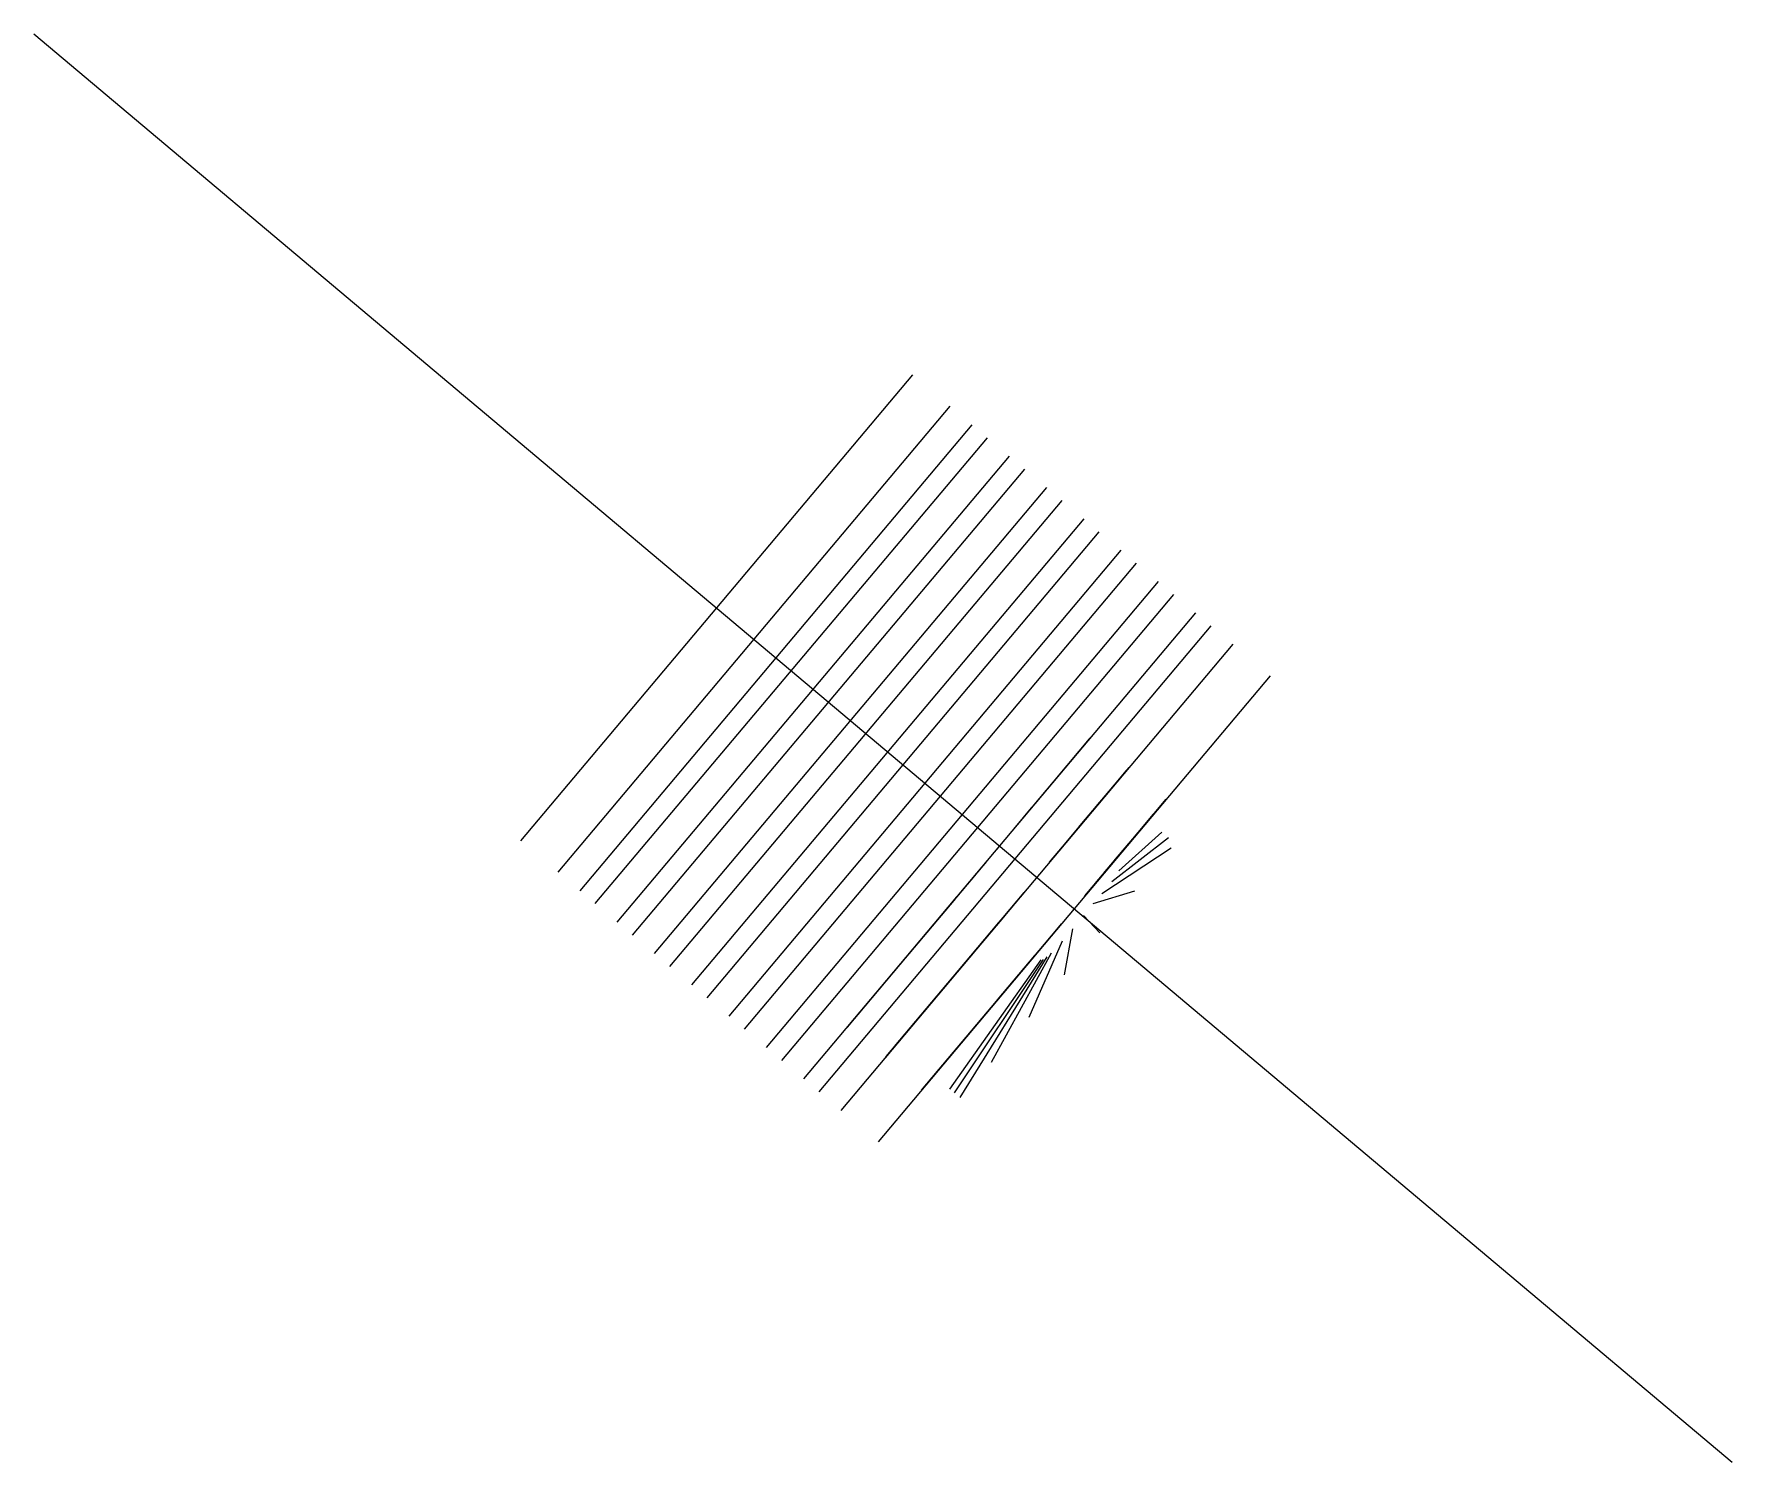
# Model space of a CAD drawing. Extents: x 7046.8 to 7116.5, y -23455.2 to -23396.6.
import ezdxf

# ---------------------------------------------------------------- set-up
doc = ezdxf.new("R2010")
doc.units = 0
for name, color, linetype, lineweight in [('100 4W CUT4 LHPS 7EMBR8-R11 RINGS_DXF_RINGDESIGN_100 04W CUT03  LHPS 7E MB RINGS_SURVEYEXPORT', 7, 'Continuous', 25), ('100 4W CUT4 LHPS 7EMBR8-R11 RINGS_DXF_RINGDESIGN_100 04W CUT03  LHPS 7E MB RINGS_SURVEYEXPORT_R10', 7, 'Continuous', 25), ('100 4W CUT4 LHPS 7EMBR8-R11 RINGS_DXF_RINGDESIGN_100 04W CUT03  LHPS 7E MB RINGS_SURVEYEXPORT_R11', 7, 'Continuous', 25), ('100 4W CUT4 LHPS 7EMBR8-R11 RINGS_DXF_RINGDESIGN_100 04W CUT03  LHPS 7E MB RINGS_SURVEYEXPORT_R9', 7, 'Continuous', 25), ('100 4W CUT4 LHPS 7EMBR8-R11 RINGS_DXF_RINGDESIGN_100 04W CUT03  LHPS 7E MB RINGS_SURVEYEXPORT_R9A', 7, 'Continuous', 25)]:
    doc.layers.add(name, color=color, linetype=linetype, lineweight=lineweight)

msp = doc.modelspace()

# ---------------------------------------------------------------- linework, layer by layer
at = {"layer": '100 4W CUT4 LHPS 7EMBR8-R11 RINGS_DXF_RINGDESIGN_100 04W CUT03  LHPS 7E MB RINGS_SURVEYEXPORT', "color": 1}
for points, elevation in [([(7082.821, -23410.616), (7066.727, -23429.746)], -1067.043), ([(7084.352, -23411.903), (7068.258, -23431.034)], -1066.846), ([(7085.882, -23413.191), (7069.788, -23432.321)], -1066.72), ([(7087.413, -23414.478), (7071.318, -23433.609)], -1066.689), ([(7088.943, -23415.766), (7072.849, -23434.896)], -1066.659), ([(7090.473, -23417.053), (7074.379, -23436.184)], -1066.628), ([(7092.004, -23418.341), (7075.91, -23437.471)], -1066.598), ([(7093.534, -23419.628), (7077.44, -23438.759)], -1066.567), ([(7095.065, -23420.916), (7078.971, -23440.047)], -1066.537), ([(7095.065, -23420.916), (7078.971, -23440.047)], -1066.537)]:
    msp.add_lwpolyline(points, dxfattribs=dict(at, elevation=elevation))
at = {"layer": '100 4W CUT4 LHPS 7EMBR8-R11 RINGS_DXF_RINGDESIGN_100 04W CUT03  LHPS 7E MB RINGS_SURVEYEXPORT', "color": 7}
for points, elevation in [([(7085.255, -23412.663), (7069.161, -23431.793)], -1067.043), ([(7086.785, -23413.95), (7070.691, -23433.081)], -1066.846), ([(7088.315, -23415.238), (7072.221, -23434.369)], -1066.72), ([(7089.846, -23416.525), (7073.752, -23435.656)], -1066.689), ([(7091.376, -23417.813), (7075.282, -23436.944)], -1066.659), ([(7092.907, -23419.1), (7076.813, -23438.231)], -1066.628), ([(7094.437, -23420.388), (7078.343, -23439.519)], -1066.598), ([(7095.968, -23421.675), (7079.874, -23440.806)], -1066.567), ([(7097.498, -23422.963), (7081.404, -23442.094)], -1066.537), ([(7097.498, -23422.963), (7081.404, -23442.094)], -1066.537)]:
    msp.add_lwpolyline(points, dxfattribs=dict(at, elevation=elevation))
msp.add_polyline3d([(7046.764, -23396.617, -1070.963), (7079.613, -23424.252, -1066.733), (7116.454, -23455.245, -1065.999)], dxfattribs=at)
at = {"layer": '100 4W CUT4 LHPS 7EMBR8-R11 RINGS_DXF_RINGDESIGN_100 04W CUT03  LHPS 7E MB RINGS_SURVEYEXPORT_R10', "color": 7}
for points in [[(7089.776, -23429.036, -1063.434), (7091.711, -23426.736, -1061.023)], [(7089.07, -23429.874, -1060.87), (7091.48, -23427.01, -1051.631)], [(7089.539, -23429.317, -1061.946), (7091.601, -23426.867, -1057.103)], [(7089.684, -23429.145, -1066.852), (7091.188, -23427.357, -1067.669)], [(7089.688, -23429.14, -1065.089), (7091.522, -23426.96, -1064.088)], [(7089.699, -23429.127, -1066.156), (7091.606, -23426.861, -1066.175)], [(7088.7, -23430.314, -1060.95), (7090.514, -23428.158, -1050.75)], [(7089.638, -23429.2, -1067.616), (7090.478, -23428.201, -1068.416)], [(7088.443, -23430.62, -1060.896), (7089.356, -23429.535, -1050.663)], [(7087.875, -23431.296, -1060.808), (7087.799, -23431.386, -1050.557)], [(7086.959, -23432.384, -1061.126), (7084.822, -23434.925, -1050.165)], [(7087.394, -23431.867, -1060.892), (7086.241, -23433.237, -1050.343)], [(7086.356, -23433.101, -1062.635), (7081.821, -23438.491, -1053.26)], [(7086.451, -23432.987, -1061.98), (7082.073, -23438.192, -1050.628)], [(7086.62, -23432.787, -1061.462), (7083.31, -23436.722, -1050.094)], [(7086.234, -23433.245, -1064.565), (7081.692, -23438.645, -1061.011)], [(7086.219, -23433.264, -1066.087), (7081.73, -23438.6, -1067.989)], [(7086.216, -23433.267, -1065.235), (7081.783, -23438.536, -1063.181)], [(7086.294, -23433.175, -1063.064), (7081.784, -23438.535, -1055.984)], [(7086.218, -23433.265, -1065.818), (7081.826, -23438.486, -1066.518)], [(7086.257, -23433.219, -1063.917), (7081.829, -23438.482, -1059.019)], [(7086.217, -23433.266, -1065.545), (7081.898, -23438.4, -1065.102)], [(7086.22, -23433.262, -1066.606), (7082.669, -23437.484, -1068.594)], [(7086.222, -23433.26, -1067.141), (7084.432, -23435.388, -1068.487)]]:
    msp.add_polyline3d(points, dxfattribs=at)
at = {"layer": '100 4W CUT4 LHPS 7EMBR8-R11 RINGS_DXF_RINGDESIGN_100 04W CUT03  LHPS 7E MB RINGS_SURVEYEXPORT_R11', "color": 7}
for points in [[(7087.822, -23428.252, -1060.987), (7090.132, -23425.506, -1051.835)], [(7088.192, -23427.812, -1061.715), (7089.97, -23425.698, -1056.821)], [(7088.739, -23427.162, -1064.336), (7090.086, -23425.561, -1059.081)], [(7087.233, -23428.952, -1060.924), (7089.116, -23426.714, -1050.687)], [(7086.975, -23429.258, -1060.922), (7087.707, -23428.388, -1050.687)], [(7086.337, -23430.017, -1061.01), (7086.275, -23430.09, -1050.543)], [(7085.85, -23430.595, -1061.074), (7084.751, -23431.902, -1050.364)], [(7085.101, -23431.486, -1061.484), (7081.703, -23435.525, -1049.862)], [(7085.431, -23431.093, -1061.111), (7083.227, -23433.714, -1049.79)], [(7084.583, -23432.101, -1065.735), (7080.132, -23437.392, -1066.542)], [(7084.678, -23431.988, -1062.292), (7080.225, -23437.282, -1052.839)], [(7084.629, -23432.047, -1062.779), (7080.271, -23437.227, -1056.211)], [(7084.512, -23432.186, -1063.643), (7080.294, -23437.2, -1059.368)], [(7084.574, -23432.112, -1065.057), (7080.317, -23437.172, -1063.852)], [(7084.563, -23432.125, -1064.639), (7080.317, -23437.172, -1061.628)], [(7084.58, -23432.105, -1065.405), (7080.386, -23437.09, -1065.43)], [(7084.817, -23431.823, -1061.783), (7080.571, -23436.87, -1050.149)], [(7084.588, -23432.096, -1066.212), (7080.571, -23436.87, -1067.583)], [(7084.594, -23432.088, -1066.886), (7081.472, -23435.8, -1068.623)], [(7084.601, -23432.08, -1067.549), (7083.458, -23433.439, -1068.444)]]:
    msp.add_polyline3d(points, dxfattribs=at)
at = {"layer": '100 4W CUT4 LHPS 7EMBR8-R11 RINGS_DXF_RINGDESIGN_100 04W CUT03  LHPS 7E MB RINGS_SURVEYEXPORT_R9', "color": 7}
for points in [[(7091.053, -23430.625, -1062.181), (7093.229, -23428.037, -1056.641)], [(7091.179, -23430.474, -1063.764), (7093.078, -23428.217, -1061.337)], [(7091.206, -23430.443, -1066.178), (7093.169, -23428.109, -1066.267)], [(7091.209, -23430.439, -1065.093), (7093.108, -23428.181, -1064.06)], [(7090.662, -23431.089, -1061.094), (7092.909, -23428.418, -1051.355)], [(7091.173, -23430.482, -1067.231), (7092.716, -23428.647, -1068.294)], [(7090.317, -23431.499, -1061.134), (7092.121, -23429.354, -1050.231)], [(7091.089, -23430.581, -1067.715), (7091.701, -23429.853, -1068.319)], [(7089.897, -23431.999, -1061.128), (7090.879, -23430.831, -1050.338)], [(7089.439, -23432.543, -1061.06), (7089.353, -23432.645, -1050.361)], [(7088.516, -23433.64, -1061), (7086.418, -23436.134, -1050.217)], [(7088.926, -23433.153, -1060.958), (7087.852, -23434.429, -1050.248)], [(7087.866, -23434.412, -1063.345), (7083.251, -23439.899, -1055.791)], [(7087.842, -23434.441, -1062.567), (7083.286, -23439.857, -1052.699)], [(7087.955, -23434.307, -1062.082), (7083.688, -23439.379, -1050.566)], [(7087.797, -23434.495, -1066.836), (7084.38, -23438.556, -1068.444)], [(7088.101, -23434.133, -1061.553), (7084.895, -23437.944, -1050.268)], [(7087.833, -23434.452, -1067.261), (7086.3, -23436.274, -1068.31)], [(7087.715, -23434.592, -1064.66), (7083.181, -23439.982, -1060.936)], [(7087.711, -23434.596, -1065.231), (7083.233, -23439.92, -1063.043)], [(7087.593, -23434.737, -1066.614), (7083.278, -23439.867, -1068.113)], [(7087.769, -23434.528, -1063.964), (7083.286, -23439.857, -1058.528)], [(7087.637, -23434.685, -1066.266), (7083.391, -23439.732, -1066.902)], [(7087.728, -23434.577, -1065.811), (7083.426, -23439.691, -1065.123)]]:
    msp.add_polyline3d(points, dxfattribs=at)
at = {"layer": '100 4W CUT4 LHPS 7EMBR8-R11 RINGS_DXF_RINGDESIGN_100 04W CUT03  LHPS 7E MB RINGS_SURVEYEXPORT_R9A', "color": 7}
for points in [[(7091.005, -23431.407, -1061.194), (7093.321, -23429.608, -1054.177)], [(7091.287, -23430.98, -1061.866), (7093.059, -23429.393, -1058.053)], [(7090.584, -23431.91, -1061.179), (7093.429, -23430.029, -1050.131)], [(7090.24, -23432.318, -1061.19), (7091.943, -23431.8, -1050.1)], [(7089.839, -23432.804, -1061.116), (7090.511, -23433.518, -1049.987)], [(7089.384, -23433.356, -1061.028), (7089.049, -23435.248, -1050.04)], [(7088.329, -23434.504, -1061.813), (7084.761, -23440.275, -1050.555)], [(7088.508, -23434.35, -1061.382), (7086.046, -23438.847, -1049.828)], [(7088.964, -23433.867, -1060.946), (7087.593, -23436.999, -1049.894)], [(7088.085, -23434.621, -1063.09), (7084.341, -23439.933, -1056.753)], [(7088.182, -23434.62, -1062.249), (7084.527, -23440.084, -1054.004)]]:
    msp.add_polyline3d(points, dxfattribs=at)

doc.saveas('drawing.dxf')
